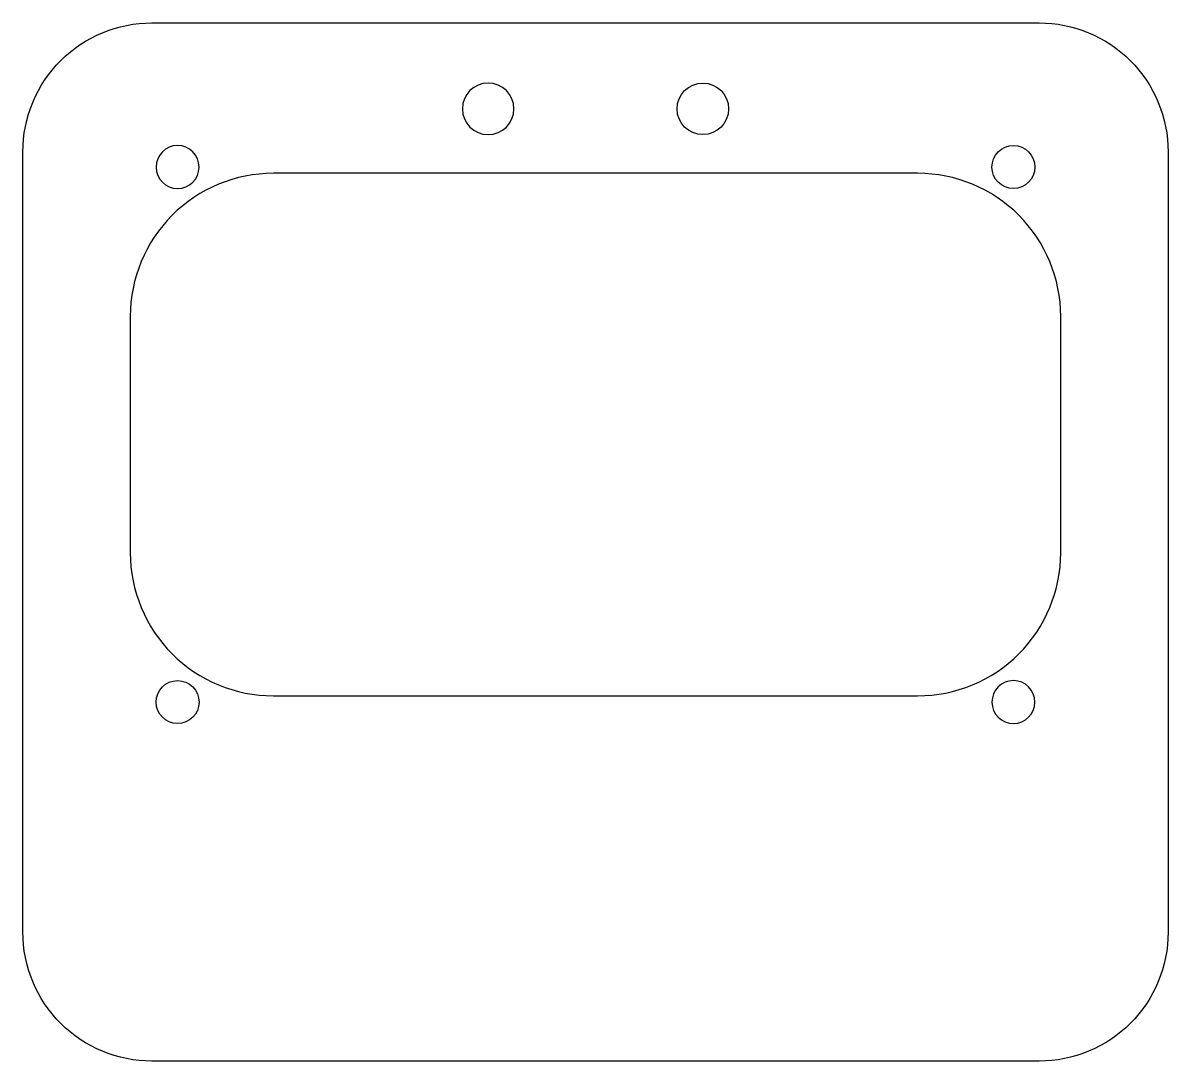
# Model space of a CAD drawing. Header units: millimetres. Extents: x -30 to 237, y 0 to 242.
import ezdxf

# ---------------------------------------------------------------- set-up
doc = ezdxf.new("R2010")
doc.units = ezdxf.units.MM

msp = doc.modelspace()

# ---------------------------------------------------------------- linework, layer by layer
at = {"layer": 'INTERIOR_PROFILES'}
msp.add_lwpolyline([(211.6, 173.3, 0.414214), (178.3, 206.6), (28.3, 206.6, 0.414214), (-5, 173.3), (-5, 118.3, 0.414214), (28.3, 85), (178.3, 85, 0.414214), (211.6, 118.3)], format="xyb", close=True, dxfattribs=at)
at = {"layer": 'INTERIOR_PROFILES', "extrusion": (0, 0, -1)}
for centre, radius in [((-78.3, 221.6), 6), ((-6, 208.06), 5), ((-200.6, 83.54), 5)]:
    msp.add_circle(centre, radius, dxfattribs=at)
at = {"layer": 'INTERIOR_PROFILES'}
for centre, radius in [((128.3, 221.6), 6), ((200.6, 208.06), 5), ((6, 83.54), 5)]:
    msp.add_circle(centre, radius, dxfattribs=at)
at = {"layer": 'OUTER_PROFILES'}
msp.add_lwpolyline([(0, 0, -0.414214), (-30, 30), (-30, 211.6, -0.414214), (0, 241.6), (206.6, 241.6, -0.414214), (236.6, 211.6), (236.6, 30, -0.414214), (206.6, 0)], format="xyb", close=True, dxfattribs=at)

doc.saveas('drawing.dxf')
